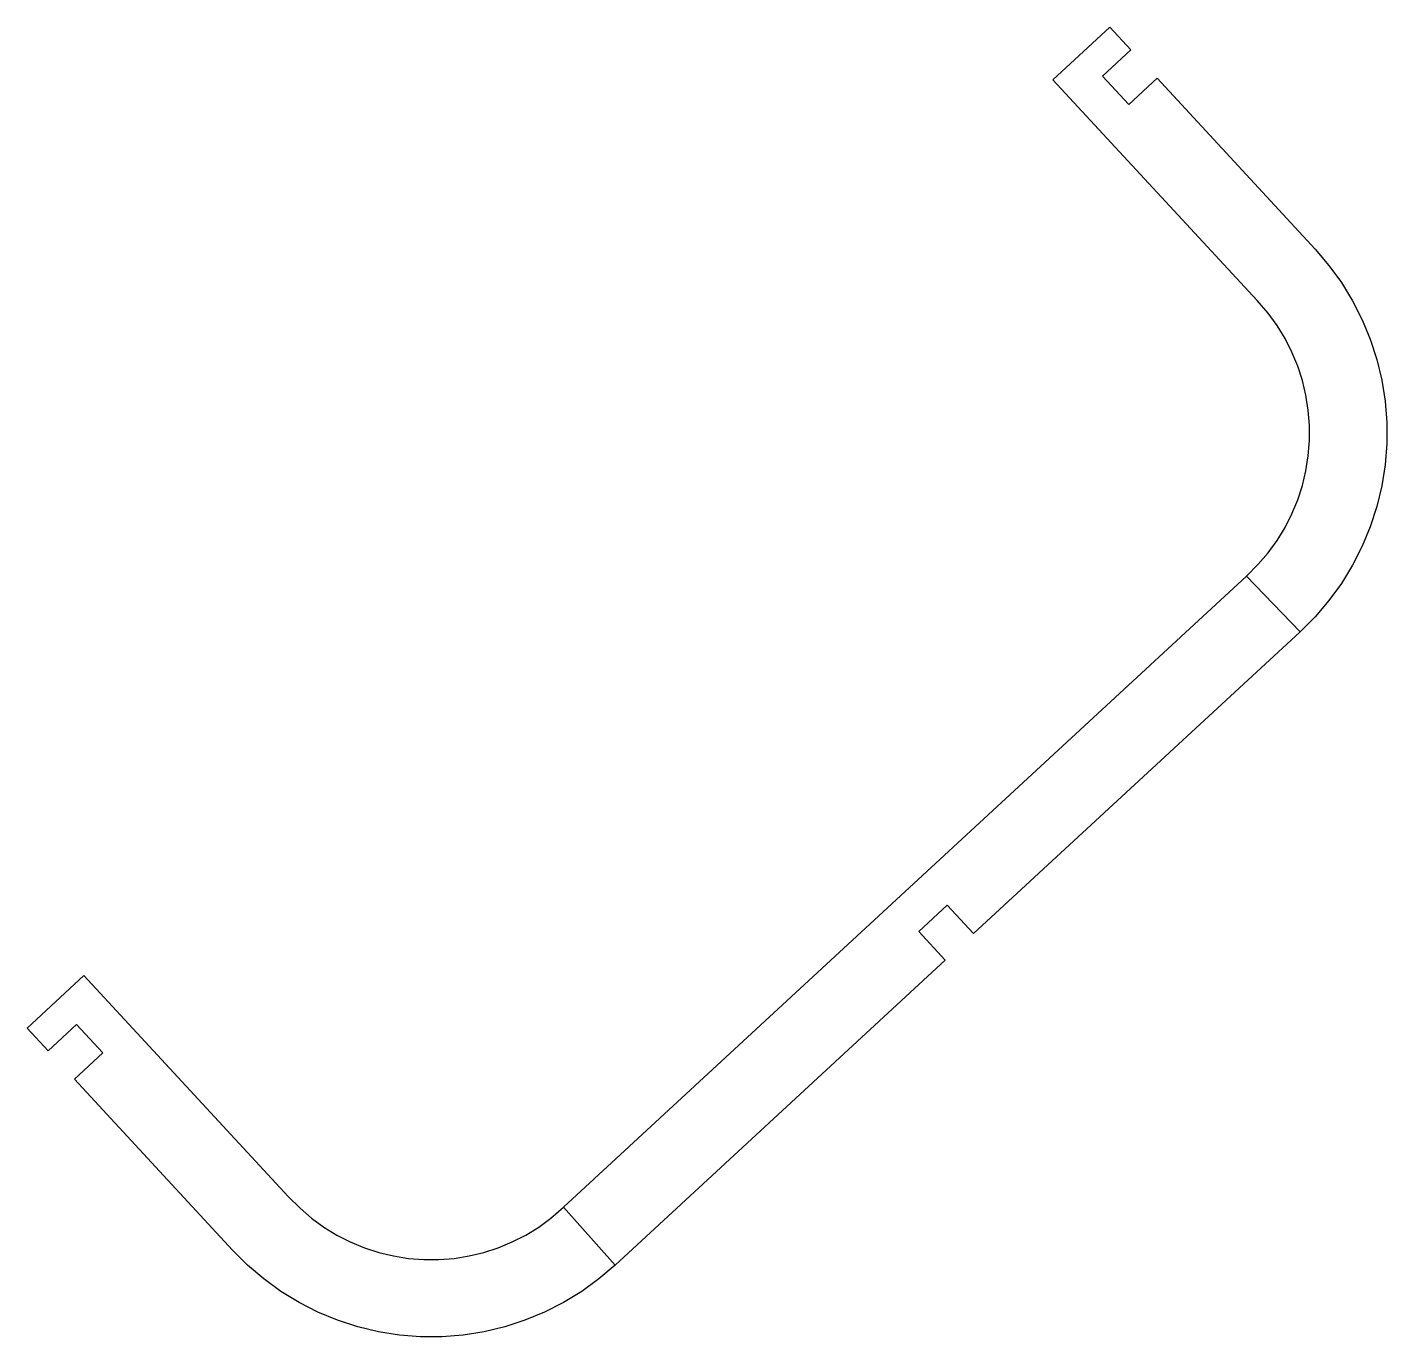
# Model space of a CAD drawing. Extents: x 5 to 884, y 5 to 852.
import ezdxf

# ---------------------------------------------------------------- set-up
doc = ezdxf.new("R2010")
doc.units = 0

msp = doc.modelspace()

# ---------------------------------------------------------------- linework, layer by layer
at = {"layer": 'Layer 1'}
for p, q in [((668.102, 817.787), (704.818, 851.728)), ((704.818, 851.728), (718.394, 837.041)), ((718.394, 837.041), (700.111, 820.14)), ((800.169, 674.935), (668.102, 817.787)), ((700.111, 820.14), (717.081, 801.782)), ((717.081, 801.782), (735.365, 818.683)), ((735.365, 818.683), (837.544, 708.148)), ((837.544, 708.148), (846.468, 697.699)), ((846.468, 697.699), (854.546, 686.583)), ((854.546, 686.583), (861.725, 674.867)), ((807.203, 666.744), (800.169, 674.935)), ((861.725, 674.867), (867.963, 662.624)), ((812.972, 658.804), (807.203, 666.744)), ((867.963, 662.624), (873.222, 649.929)), ((818.1, 650.435), (812.972, 658.804)), ((822.556, 641.69), (818.1, 650.435)), ((826.313, 632.622), (822.556, 641.69)), ((873.222, 649.929), (877.468, 636.861)), ((877.468, 636.861), (880.676, 623.5)), ((829.346, 623.288), (826.313, 632.622)), ((831.637, 613.744), (829.346, 623.288)), ((880.676, 623.5), (882.826, 609.927)), ((833.173, 604.05), (831.637, 613.744)), ((882.826, 609.927), (883.904, 596.229)), ((833.943, 594.265), (833.173, 604.05)), ((833.943, 584.45), (833.943, 594.265)), ((883.904, 596.229), (883.905, 582.488)), ((833.173, 574.666), (833.943, 584.45)), ((883.905, 582.488), (882.826, 568.789)), ((831.638, 564.971), (833.173, 574.666)), ((829.347, 555.428), (831.638, 564.971)), ((882.826, 568.789), (880.677, 555.218)), ((826.313, 546.093), (829.347, 555.428)), ((880.677, 555.218), (877.469, 541.856)), ((822.558, 537.025), (826.313, 546.093)), ((818.102, 528.28), (822.558, 537.025)), ((877.469, 541.856), (873.223, 528.788)), ((812.974, 519.911), (818.102, 528.28)), ((873.223, 528.788), (867.965, 516.093)), ((807.205, 511.971), (812.974, 519.911)), ((800.83, 504.507), (807.205, 511.971)), ((867.965, 516.093), (861.727, 503.849)), ((793.173, 496.891), (800.83, 504.507)), ((861.727, 503.849), (854.547, 492.133)), ((351.794, 88.7332), (793.173, 496.891)), ((793.173, 496.891), (827.831, 460.851)), ((854.547, 492.133), (846.471, 481.017)), ((846.471, 481.017), (837.547, 470.568)), ((837.547, 470.568), (827.831, 460.851)), ((827.831, 460.851), (616.747, 265.655)), ((599.776, 284.012), (581.358, 266.981)), ((616.747, 265.655), (599.776, 284.012)), ((581.358, 266.981), (598.329, 248.624)), ((598.329, 248.624), (385.01, 51.3611)), ((5, 204.631), (41.715, 238.572)), ((41.715, 238.572), (173.755, 95.7274)), ((18.56, 189.963), (5, 204.631)), ((36.8427, 206.864), (18.56, 189.963)), ((53.8133, 188.507), (36.8427, 206.864)), ((35.5306, 171.605), (53.8133, 188.507)), ((137.713, 61.0718), (35.5306, 171.605)), ((173.755, 95.7274), (181.368, 88.0726)), ((181.368, 88.0726), (188.832, 81.6989)), ((343.606, 81.7022), (351.794, 88.7332)), ((351.794, 88.7332), (385.01, 51.3611)), ((188.832, 81.6989), (196.773, 75.9296)), ((335.666, 75.9332), (343.606, 81.7022)), ((196.773, 75.9296), (205.141, 70.8015)), ((205.141, 70.8015), (213.887, 66.3461)), ((318.552, 66.3481), (327.297, 70.8044)), ((327.297, 70.8044), (335.666, 75.9332)), ((213.887, 66.3461), (222.955, 62.5903)), ((222.955, 62.5903), (232.29, 59.5576)), ((300.15, 59.5591), (309.485, 62.5922)), ((309.485, 62.5922), (318.552, 66.3481)), ((147.43, 51.3556), (137.713, 61.0718)), ((232.29, 59.5576), (241.833, 57.2664)), ((241.833, 57.2664), (251.528, 55.7315)), ((251.528, 55.7315), (261.312, 54.9613)), ((261.312, 54.9613), (271.127, 54.9616)), ((271.127, 54.9616), (280.912, 55.732)), ((280.912, 55.732), (290.606, 57.2673)), ((290.606, 57.2673), (300.15, 59.5591)), ((157.878, 42.4319), (147.43, 51.3556)), ((385.01, 51.3611), (374.562, 42.4368)), ((168.996, 34.3556), (157.878, 42.4319)), ((374.562, 42.4368), (363.446, 34.3602)), ((180.711, 27.1759), (168.996, 34.3556)), ((192.955, 20.9382), (180.711, 27.1759)), ((351.729, 27.18), (339.486, 20.9417)), ((363.446, 34.3602), (351.729, 27.18)), ((205.65, 15.68), (192.955, 20.9382)), ((339.486, 20.9417), (326.792, 15.6832)), ((218.719, 11.4345), (205.65, 15.68)), ((232.08, 8.22689), (218.719, 11.4345)), ((313.723, 11.4363), (300.362, 8.22825)), ((326.792, 15.6832), (313.723, 11.4363)), ((245.652, 6.07759), (232.08, 8.22689)), ((259.351, 5.00001), (245.652, 6.07759)), ((273.091, 5), (259.351, 5.00001)), ((286.79, 6.07844), (273.091, 5)), ((300.362, 8.22825), (286.79, 6.07844))]:
    msp.add_line(p, q, dxfattribs=at)

doc.saveas('drawing.dxf')
